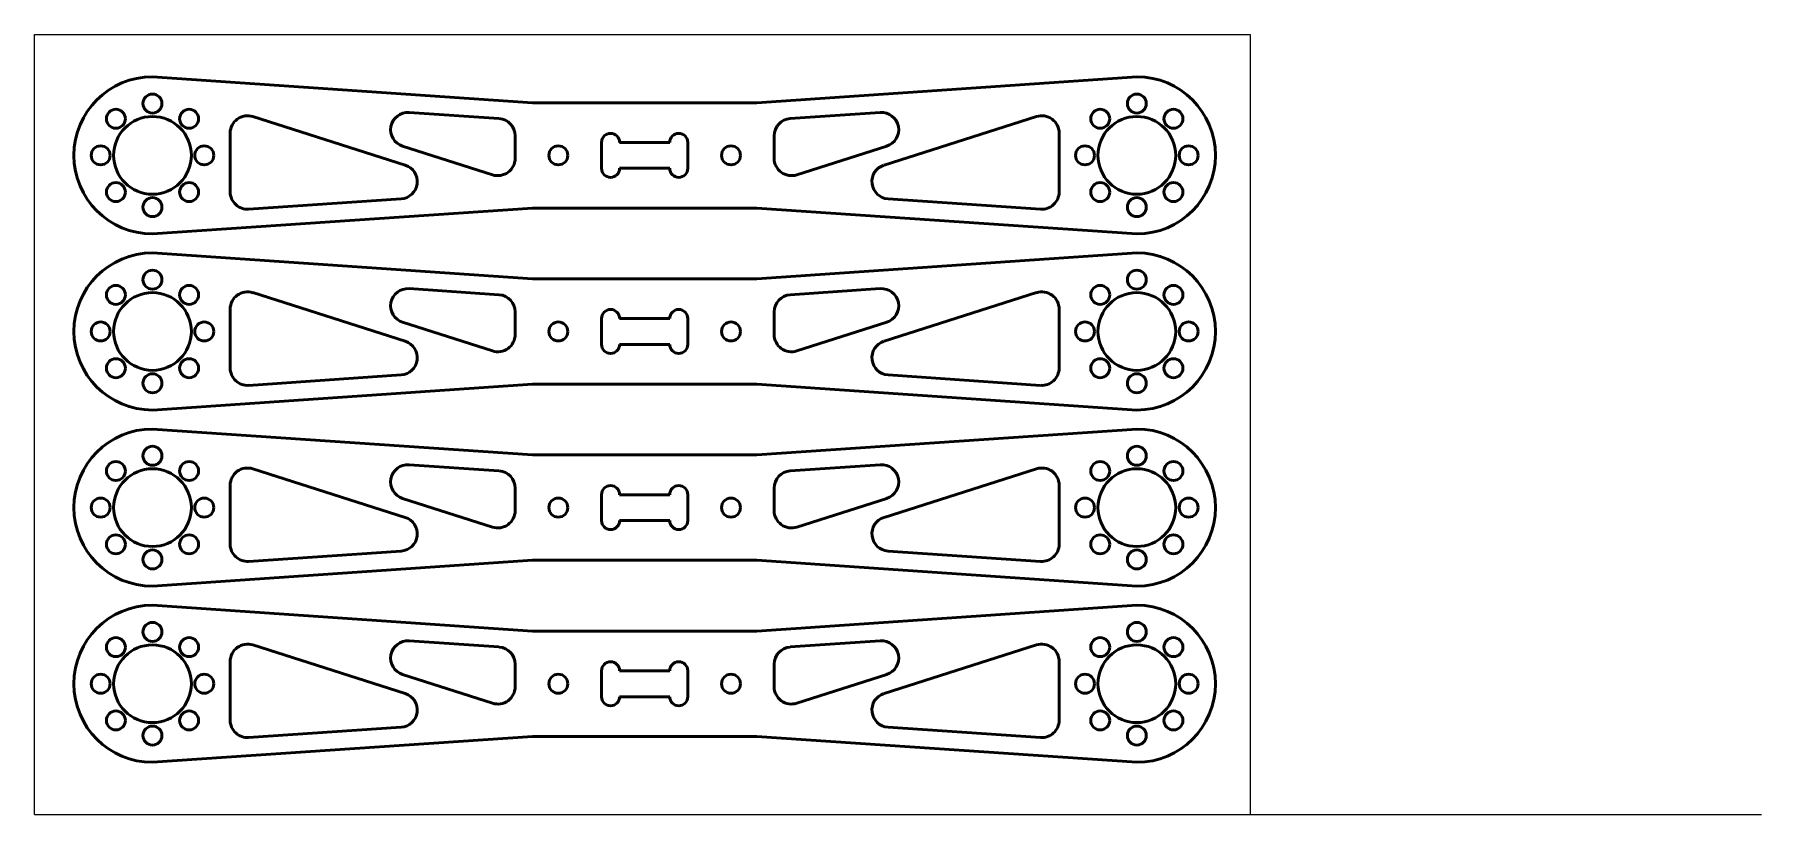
# Model space of a CAD drawing. Extents: x 0 to 200, y 0 to 90.
import ezdxf

# ---------------------------------------------------------------- set-up
doc = ezdxf.new("R2010")
doc.units = 0
doc.layers.get('0').update_dxf_attribs({"linetype": 'continuous', "lineweight": 13})
doc.layers.add('Visible (ISO)', color=7, linetype='continuous', lineweight=50)

msp = doc.modelspace()

# ---------------------------------------------------------------- linework, layer by layer
at = {"linetype": 'continuous'}
for p, q in [((0, 0), (0, 90.33)), ((0, 90.33), (140.79, 90.33)), ((140.79, 90.33), (140.79, 0)), ((0, 0), (200, 0))]:
    msp.add_line(p, q, dxfattribs=at)
at = {"layer": 'Visible (ISO)'}
for p, q in [((57.66, 82.44), (13.66, 85.44)), ((127.66, 85.44), (83.66, 82.44)), ((83.66, 82.44), (57.66, 82.44)), ((25.27, 80.84), (42.94, 75.21)), ((43.38, 81.31), (53.79, 80.6)), ((87.52, 80.6), (97.94, 81.31)), ((98.38, 75.21), (116.05, 80.84)), ((22.66, 72.1), (22.66, 78.93)), ((55.66, 78.6), (55.66, 75.99)), ((85.66, 75.99), (85.66, 78.6)), ((118.66, 78.93), (118.66, 72.1)), ((53.05, 74.09), (42.63, 77.41)), ((65.66, 74.84), (65.66, 77.84)), ((67.76, 77.84), (73.56, 77.84)), ((75.66, 77.84), (75.66, 74.84)), ((98.69, 77.41), (88.27, 74.09)), ((73.56, 74.84), (67.76, 74.84)), ((13.66, 67.24), (57.66, 70.24)), ((42.47, 71.31), (24.79, 70.1)), ((57.66, 70.24), (83.66, 70.24)), ((83.66, 70.24), (127.66, 67.24)), ((116.52, 70.1), (98.85, 71.31)), ((57.66, 62.04), (13.66, 65.04)), ((127.66, 65.04), (83.66, 62.04)), ((83.66, 62.04), (57.66, 62.04)), ((25.27, 60.44), (42.94, 54.81)), ((43.38, 60.91), (53.79, 60.2)), ((87.52, 60.2), (97.94, 60.91)), ((98.38, 54.81), (116.05, 60.44)), ((22.66, 51.7), (22.66, 58.53)), ((55.66, 58.2), (55.66, 55.59)), ((85.66, 55.59), (85.66, 58.2)), ((118.66, 58.53), (118.66, 51.7)), ((53.05, 53.69), (42.63, 57.01)), ((65.66, 54.44), (65.66, 57.44)), ((67.76, 57.44), (73.56, 57.44)), ((75.66, 57.44), (75.66, 54.44)), ((98.69, 57.01), (88.27, 53.69)), ((73.56, 54.44), (67.76, 54.44)), ((42.47, 50.91), (24.79, 49.7)), ((116.52, 49.7), (98.85, 50.91)), ((13.66, 46.84), (57.66, 49.84)), ((57.66, 49.84), (83.66, 49.84)), ((83.66, 49.84), (127.66, 46.84)), ((57.66, 41.64), (13.66, 44.64)), ((127.66, 44.64), (83.66, 41.64)), ((25.27, 40.04), (42.94, 34.41)), ((43.38, 40.51), (53.79, 39.8)), ((83.66, 41.64), (57.66, 41.64)), ((87.52, 39.8), (97.94, 40.51)), ((98.38, 34.41), (116.05, 40.04)), ((22.66, 31.3), (22.66, 38.13)), ((118.66, 38.13), (118.66, 31.3)), ((53.05, 33.29), (42.63, 36.61)), ((55.66, 37.8), (55.66, 35.19)), ((65.66, 34.04), (65.66, 37.04)), ((67.76, 37.04), (73.56, 37.04)), ((75.66, 37.04), (75.66, 34.04)), ((85.66, 35.19), (85.66, 37.8)), ((98.69, 36.61), (88.27, 33.29)), ((73.56, 34.04), (67.76, 34.04)), ((42.47, 30.51), (24.79, 29.3)), ((116.52, 29.3), (98.85, 30.51)), ((13.66, 26.44), (57.66, 29.44)), ((57.66, 29.44), (83.66, 29.44)), ((83.66, 29.44), (127.66, 26.44)), ((57.66, 21.24), (13.66, 24.24)), ((127.66, 24.24), (83.66, 21.24)), ((43.38, 20.11), (53.79, 19.4)), ((83.66, 21.24), (57.66, 21.24)), ((87.52, 19.4), (97.94, 20.11)), ((25.27, 19.64), (42.94, 14.01)), ((98.38, 14.01), (116.05, 19.64)), ((22.66, 10.9), (22.66, 17.73)), ((53.05, 12.89), (42.63, 16.21)), ((55.66, 17.4), (55.66, 14.79)), ((65.66, 13.64), (65.66, 16.64)), ((67.76, 16.64), (73.56, 16.64)), ((75.66, 16.64), (75.66, 13.64)), ((85.66, 14.79), (85.66, 17.4)), ((98.69, 16.21), (88.27, 12.89)), ((118.66, 17.73), (118.66, 10.9)), ((73.56, 13.64), (67.76, 13.64)), ((42.47, 10.11), (24.79, 8.9)), ((116.52, 8.9), (98.85, 10.11)), ((13.66, 6.04), (57.66, 9.04)), ((57.66, 9.04), (83.66, 9.04)), ((83.66, 9.04), (127.66, 6.04))]:
    msp.add_line(p, q, dxfattribs=at)
for centre, radius in [((13.66, 82.34), 1.1), ((127.66, 82.34), 1.1), ((9.42, 80.58), 1.1), ((13.66, 76.34), 4.5), ((17.9, 80.58), 1.1), ((123.42, 80.58), 1.1), ((127.66, 76.34), 4.5), ((131.9, 80.58), 1.1), ((7.66, 76.34), 1.1), ((19.66, 76.34), 1.1), ((60.66, 76.34), 1.1), ((80.66, 76.34), 1.1), ((121.66, 76.34), 1.1), ((133.66, 76.34), 1.1), ((9.42, 72.09), 1.1), ((17.9, 72.09), 1.1), ((123.42, 72.09), 1.1), ((131.9, 72.09), 1.1), ((13.66, 70.34), 1.1), ((127.66, 70.34), 1.1), ((13.66, 61.94), 1.1), ((127.66, 61.94), 1.1), ((9.42, 60.18), 1.1), ((13.66, 55.94), 4.5), ((17.9, 60.18), 1.1), ((123.42, 60.18), 1.1), ((127.66, 55.94), 4.5), ((131.9, 60.18), 1.1), ((7.66, 55.94), 1.1), ((19.66, 55.94), 1.1), ((60.66, 55.94), 1.1), ((80.66, 55.94), 1.1), ((121.66, 55.94), 1.1), ((133.66, 55.94), 1.1), ((9.42, 51.69), 1.1), ((17.9, 51.69), 1.1), ((123.42, 51.69), 1.1), ((131.9, 51.69), 1.1), ((13.66, 49.94), 1.1), ((127.66, 49.94), 1.1), ((13.66, 41.54), 1.1), ((127.66, 41.54), 1.1), ((9.42, 39.78), 1.1), ((13.66, 35.54), 4.5), ((17.9, 39.78), 1.1), ((123.42, 39.78), 1.1), ((127.66, 35.54), 4.5), ((131.9, 39.78), 1.1), ((7.66, 35.54), 1.1), ((19.66, 35.54), 1.1), ((60.66, 35.54), 1.1), ((80.66, 35.54), 1.1), ((121.66, 35.54), 1.1), ((133.66, 35.54), 1.1), ((9.42, 31.29), 1.1), ((17.9, 31.29), 1.1), ((123.42, 31.29), 1.1), ((131.9, 31.29), 1.1), ((13.66, 29.54), 1.1), ((127.66, 29.54), 1.1), ((13.66, 21.14), 1.1), ((127.66, 21.14), 1.1), ((9.42, 19.38), 1.1), ((17.9, 19.38), 1.1), ((123.42, 19.38), 1.1), ((131.9, 19.38), 1.1), ((13.66, 15.14), 4.5), ((127.66, 15.14), 4.5), ((7.66, 15.14), 1.1), ((19.66, 15.14), 1.1), ((60.66, 15.14), 1.1), ((80.66, 15.14), 1.1), ((121.66, 15.14), 1.1), ((133.66, 15.14), 1.1), ((9.42, 10.89), 1.1), ((13.66, 9.14), 1.1), ((17.9, 10.89), 1.1), ((123.42, 10.89), 1.1), ((127.66, 9.14), 1.1), ((131.9, 10.89), 1.1)]:
    msp.add_circle(centre, radius, dxfattribs=at)
for centre, radius, start, end in [((13.66, 76.34), 9.1, 90, 270), ((127.66, 76.34), 9.1, -90, 90), ((24.66, 78.93), 2, 72.3294, 180), ((43.24, 79.31), 2, 86.0995, 252.3294), ((53.66, 78.6), 2, 0, 86.0995), ((87.66, 78.6), 2, 93.9005, 180), ((98.08, 79.31), 2, -72.3294, 93.9005), ((116.66, 78.93), 2, 0, 107.6706), ((66.71, 77.84), 1.05, 0, 180), ((74.61, 77.84), 1.05, 0, 180), ((42.33, 73.3), 2, -86.0995, 72.3294), ((53.66, 75.99), 2, -107.6706, 0), ((66.71, 74.84), 1.05, 180, 360), ((74.61, 74.84), 1.05, 180, 360), ((87.66, 75.99), 2, 180, 287.6706), ((98.98, 73.3), 2, 107.6706, 266.0995), ((24.66, 72.1), 2, 180, 273.9005), ((116.66, 72.1), 2, -93.9005, 0), ((13.66, 55.94), 9.1, 90, 270), ((127.66, 55.94), 9.1, -90, 90), ((24.66, 58.53), 2, 72.3294, 180), ((43.24, 58.91), 2, 86.0995, 252.3294), ((53.66, 58.2), 2, 0, 86.0995), ((87.66, 58.2), 2, 93.9005, 180), ((98.08, 58.91), 2, -72.3294, 93.9005), ((116.66, 58.53), 2, 0, 107.6706), ((66.71, 57.44), 1.05, 0, 180), ((74.61, 57.44), 1.05, 0, 180), ((42.33, 52.9), 2, -86.0995, 72.3294), ((53.66, 55.59), 2, -107.6706, 0), ((66.71, 54.44), 1.05, 180, 360), ((74.61, 54.44), 1.05, 180, 360), ((87.66, 55.59), 2, 180, 287.6706), ((98.98, 52.9), 2, 107.6706, 266.0995), ((24.66, 51.7), 2, 180, 273.9005), ((116.66, 51.7), 2, -93.9005, 0), ((13.66, 35.54), 9.1, 90, 270), ((127.66, 35.54), 9.1, -90, 90), ((24.66, 38.13), 2, 72.3294, 180), ((43.24, 38.51), 2, 86.0995, 252.3294), ((98.08, 38.51), 2, -72.3294, 93.9005), ((116.66, 38.13), 2, 0, 107.6706), ((53.66, 37.8), 2, 0, 86.0995), ((66.71, 37.04), 1.05, 0, 180), ((74.61, 37.04), 1.05, 0, 180), ((87.66, 37.8), 2, 93.9005, 180), ((42.33, 32.5), 2, -86.0995, 72.3294), ((53.66, 35.19), 2, -107.6706, 0), ((66.71, 34.04), 1.05, 180, 360), ((74.61, 34.04), 1.05, 180, 360), ((87.66, 35.19), 2, 180, 287.6706), ((98.98, 32.5), 2, 107.6706, 266.0995), ((24.66, 31.3), 2, 180, 273.9005), ((116.66, 31.3), 2, -93.9005, 0), ((13.66, 15.14), 9.1, 90, 270), ((127.66, 15.14), 9.1, -90, 90), ((43.24, 18.11), 2, 86.0995, 252.3294), ((98.08, 18.11), 2, -72.3294, 93.9005), ((24.66, 17.73), 2, 72.3294, 180), ((53.66, 17.4), 2, 0, 86.0995), ((87.66, 17.4), 2, 93.9005, 180), ((116.66, 17.73), 2, 0, 107.6706), ((66.71, 16.64), 1.05, 0, 180), ((74.61, 16.64), 1.05, 0, 180), ((42.33, 12.1), 2, -86.0995, 72.3294), ((53.66, 14.79), 2, -107.6706, 0), ((87.66, 14.79), 2, 180, 287.6706), ((98.98, 12.1), 2, 107.6706, 266.0995), ((66.71, 13.64), 1.05, 180, 360), ((74.61, 13.64), 1.05, 180, 360), ((24.66, 10.9), 2, 180, 273.9005), ((116.66, 10.9), 2, -93.9005, 0)]:
    msp.add_arc(centre, radius, start, end, dxfattribs=at)

doc.saveas('drawing.dxf')
